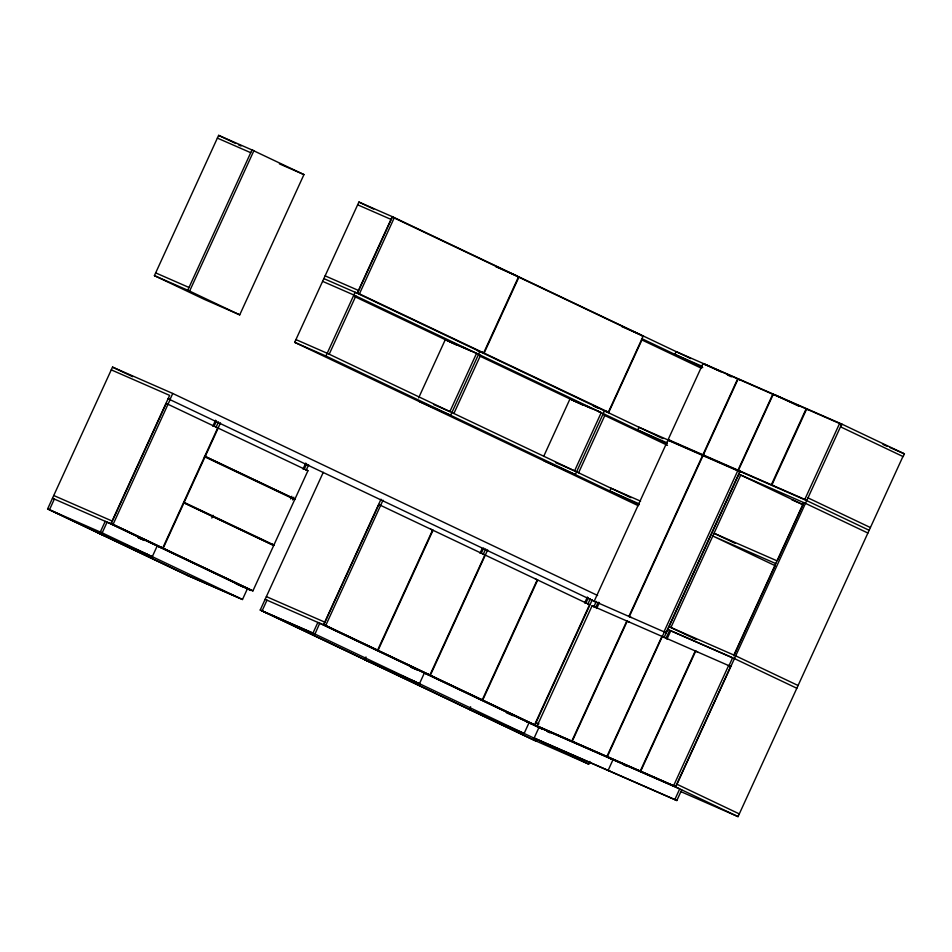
<?xml version="1.0" encoding="UTF-8"?>
<svg xmlns="http://www.w3.org/2000/svg" width="952" height="952" viewBox="0 0 952 952"><rect width="100%" height="100%" fill="white"/><g stroke="black" fill="none" stroke-linecap="round" stroke-linejoin="round"><path stroke-width="1.43" d="M102.209 532.811L107.1 522.136L247.365 588.836L242.486 599.51L187.877 575.615L47.6 508.927L112.526 367.115L172.764 393.473L597.606 595.476M154.403 275.64L218.627 135.362L253.863 150.761L189.638 291.038L154.403 275.64L204.501 299.452L239.725 314.862L303.95 174.585L251.982 149.94L187.758 290.217L239.725 314.862M54.359 499.074L49.48 509.748L189.745 576.436M105.22 521.315L100.341 531.99L242.486 599.51M52.491 498.253L110.849 523.778L169.635 395.389L111.265 369.864M163.185 548.221L183.986 502.787L273.724 545.448L252.911 590.883L111.217 523.576L166.219 403.434L168.099 404.243M172.764 393.473L169.968 399.566L168.099 398.745L594.822 601.581M111.217 523.576L113.086 524.397L170.396 399.043M152.308 556.634L157.199 545.96M212.82 426.222L215.58 420.213M214.01 426.365L216.485 420.962M216.021 427.317L218.484 421.914M217.746 427.853L162.744 548.007L113.086 524.397M204.406 457.995L205.644 455.294M218.02 428.269L220.495 422.867M184.2 502.323L205.001 456.889M211.808 518.019L213.046 515.318M638.256 505.69L294.68 342.327L358.904 202.05L392.26 216.639L690.724 358.559M294.68 342.327L325.941 356.012L355.12 292.276L662.889 438.61M329.202 354.215L355.87 295.965M392.26 216.639L357.214 293.18L323.858 278.603M357.571 292.99L392.331 217.056L394.211 217.877L359.451 293.811L357.571 292.99L608.376 412.168L643.135 336.235L392.331 217.056M302.998 469.098L305.759 463.088M290.574 498.967L291.812 496.266M304.188 469.241L306.663 463.838M292.585 499.919L293.823 497.218M306.187 470.193L308.662 464.79M272.046 544.163L273.926 544.984L294.727 499.55L204.466 456.698M204.668 456.246L294.941 499.098L307.924 470.728L166.219 403.434M534.096 740.239L260.229 610.03L323.275 472.323M267 600.177L262.109 610.851L535.976 741.061M418.618 397.924L445.286 339.674L476.547 353.347L449.88 411.597L433.577 404.457M317.861 622.418L312.97 633.092L588.705 764.135L589.931 761.469M264.109 611.803L314.969 634.044L319.729 623.239L541.64 728.827M265.12 599.355L323.49 624.881L381.026 499.205M484.937 554.897L429.923 675.051L323.847 624.679L378.86 504.536L380.729 505.357M323.847 624.679L325.727 625.5L383.025 500.157M479.808 351.562L450.629 415.298L419.368 401.613M453.89 413.501L480.558 355.263M483.687 352.883L518.459 276.949M365.973 656.987L364.759 659.653L415.607 681.894M432.613 530.026L377.599 650.168L325.727 625.5M378.051 650.383L433.053 530.228L430.732 529.205M419.487 683.667L424.378 673.004M480.01 553.267L482.212 548.459M481.2 553.409L483.664 548.007M483.2 554.361L485.675 548.959M537.261 579.78L482.248 699.934L430.375 675.265L487.674 549.911M543.913 455.889L569.974 398.959L601.236 412.632L574.568 470.883L555.54 462.553M604.496 410.847L575.317 474.584L544.056 460.899M470.621 706.741L469.395 709.407L524.266 733.564M578.578 472.787L605.246 414.548M642.374 338.912L608.59 412.716L603.913 410.586M378.86 504.536L589.585 604.663L534.572 724.805L482.688 700.136L537.702 579.994L535.381 578.959M524.135 733.433L529.026 722.758M584.659 603.021L587.408 597.011M585.837 603.163L588.312 597.761M587.848 604.115L590.323 598.713M592.322 599.665L536.035 722.604L538.951 723.889M536.262 722.711L535 725.46L675.706 786.995L738.05 816.637L902.936 456.496M573.806 742.06L537.106 725.936L592.108 605.781L730.648 666.448L675.634 786.602L607.352 756.662L664.663 631.319M594.203 601.212L667.923 440.193L739.752 471.692L666.031 632.699L594.203 601.212L596.214 602.164M675.706 786.995L841.604 424.366L702.969 363.652L667.983 439.931L670.66 441.204M593.822 606.817L596.297 601.414M534.131 738.038L539.01 727.364L679.716 788.911L674.825 799.573L534.131 738.038L536.131 738.99L676.824 800.537L681.715 789.862M595.702 607.638L598.177 602.235M596.666 608.483L599.427 602.473M537.106 725.936L571.807 741.108L626.821 620.966L629.236 622.096M627.237 621.144L572.223 741.299L642.279 772.012M629.332 616.575L703.04 455.556L705.051 456.508M703.326 454.949L738.086 379.015M606.924 756.471L661.938 636.329L664.365 637.459M738.443 470.312L773.214 394.378M664.068 637.543L740.109 471.478M665.948 638.364L669.661 630.26M666.912 639.208L670.767 630.795L732.385 657.737M640.279 771.061L695.293 650.906L697.709 652.049M695.71 651.097L640.696 771.251L675.634 786.602M771.905 484.937L806.665 409.003M673.635 785.65L728.637 665.496L730.648 666.448M728.899 665.9L732.612 657.796M733.861 655.047L803.667 502.573M733.873 655.809L775.261 565.405M777.736 560.002L803.06 504.679L740.727 475.036L670.91 627.511L696.114 639.494M840.806 426.948L842.056 424.199L904.4 453.842L903.139 456.591L840.592 426.853M279.4 163.851L303.95 174.585M217.377 138.099L250.721 152.689M357.643 204.799L390.998 219.388M495.599 266.596L516.936 275.925M516.579 276.128L518.899 277.163L484.14 353.097L481.807 352.062M621.62 326.465L641.624 335.211M641.267 335.413L643.135 336.235M842.056 424.199L676.134 351.621L674.885 354.37L702.338 366.377M882.992 444.477L887.002 446.238M889.68 447.404L904.4 453.842M325.12 275.854L358.464 290.443M322.597 281.34L353.87 295.013L666.936 443.87M477.095 350.372L481.89 352.466M447.285 340.626L471.752 351.336M606.495 411.347L608.376 412.168M593.239 405.921L597.915 408.039M571.973 399.911L591.656 408.598M597.808 411.216L600.522 412.406M667.257 442.906L637.757 429.995L639.006 427.258L806.808 500.645L869.152 530.288M738.847 474.215L805.547 503.394L867.891 533.037M791.731 499.729L803.06 504.679M155.664 272.891L189.02 287.48M295.941 339.59L327.202 353.263L630.986 497.706M640.589 501.157L611.089 488.245L609.827 490.994L639.339 503.894M777.01 560.823L714.059 533.287L735.277 543.378M775.749 563.56L712.798 536.035L775.142 565.678M215.878 427.031L218.198 428.067L205.215 456.424L294.941 499.098M669.042 626.69L735.741 655.868L798.085 685.511M306.044 469.919L307.924 470.728M667.78 629.439L734.48 658.617L796.824 688.26M483.057 554.076L485.377 555.111M587.705 603.842L589.585 604.663M292.859 498.729L294.727 499.55M273.724 545.448L184.795 503.239M53.74 495.504L112.11 521.03M137.873 537.511L144.656 540.474M156.878 545.817L160.947 547.602M138.587 537.892L143.942 540.236M266.381 596.606L324.739 622.132M252.911 590.883L161.305 547.4M236.12 583.921L242.82 586.837M247.056 588.693L251.126 590.478L110.849 523.778M430.375 675.265L376.171 649.562M410.455 666.912L417.154 669.839M424.057 672.862L428.126 674.635M411.121 667.281L416.476 669.613M47.6 508.927L102.34 532.942M482.688 700.136L428.495 674.444M97.568 532.608L148.429 554.861M97.699 532.739L152.439 556.765M534.572 724.805L480.82 699.315M608.935 757.423L571.807 741.108M506.404 712.786L513.104 715.714M526.48 721.723L532.775 724.401M187.746 575.484L238.607 597.737M680.87 791.636L738.05 816.637M260.229 610.03L314.85 633.913M364.878 659.784L419.618 683.81M533.965 740.109L588.705 764.135M841.604 424.366L839.604 423.414L804.833 499.348L806.844 500.3L668.197 439.586L670.208 440.538M808.676 409.967L806.142 408.777L771.382 484.711L773.905 485.889M775.142 394.937L799.025 406.29M775.214 395.33L772.798 394.188L738.026 470.121L740.454 471.264M740.097 379.967L737.669 378.825L702.909 454.758L705.325 455.901M704.896 364.211L720.819 371.78M727.447 374.933L731.433 376.825M702.969 363.652L704.968 364.604M218.627 135.362L235.775 143.502M238.405 144.763L241.046 146.013M358.904 202.05L373.648 209.071M641.696 338.591L702.731 367.615M641.517 339.769L701.219 368.162M808.058 497.908L870.402 527.551M739.752 471.692L737.752 470.74L664.032 631.747L666.031 632.699M704.635 456.329L702.624 455.377L628.915 616.384L631.331 617.527M667.923 440.193L669.922 441.145M354.775 296.643L456.674 345.088M479.463 355.929L582.588 404.957M603.818 415.06L667.507 445.334M325.941 356.012L639.006 504.869M112.526 367.115L132.625 376.683M592.108 605.781L594.119 606.733M183.665 502.144L273.926 544.984M676.955 784.258L739.299 813.9M609.006 757.828L612.981 759.72L608.126 770.406L610.125 771.358M623.596 764.765L626.249 766.027M323.49 624.881L541.997 728.78M547.269 731.291L549.911 732.54M547.471 731.529L550.113 732.778M674.825 799.573L676.824 800.537"/></g></svg>
